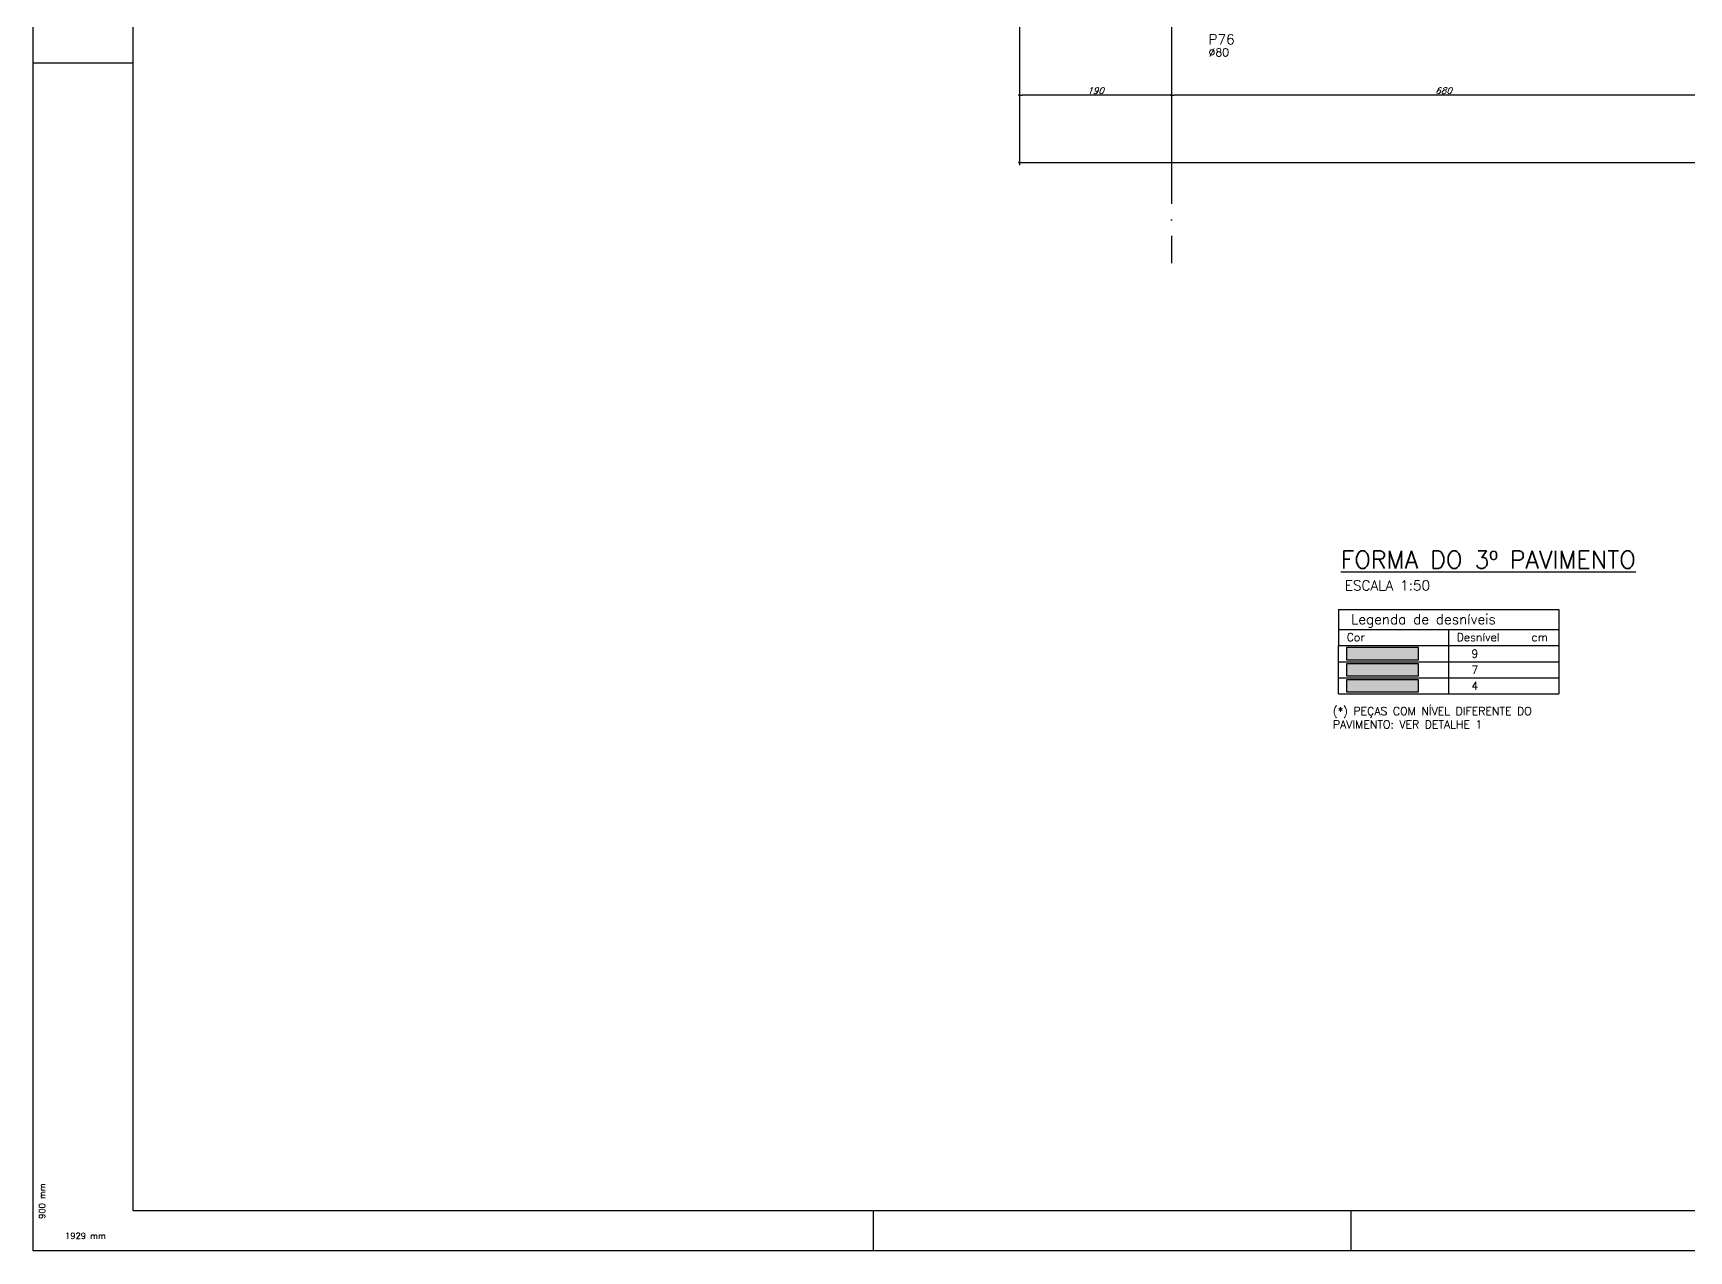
# Model space of a CAD drawing. Extents: x -4723 to 4922, y -2048 to 2452.
# Drawn here: x -4723 to -2653, y -2048 to -526 of the extents above; entities that cross this region are included whole.
import ezdxf
from ezdxf.enums import TextEntityAlignment as Align

# ---------------------------------------------------------------- set-up
doc = ezdxf.new("R2010")
doc.units = 0
doc.header["$LTSCALE"] = 50
doc.header["$MEASUREMENT"] = 0
doc.linetypes.add('EIXO', pattern=[6.8, 6, -0.4, 0, -0.4])
doc.layers.get('0').update_dxf_attribs({"linetype": 'CONTINUOUS'})
doc.layers.get('DEFPOINTS').update_dxf_attribs({"linetype": 'CONTINUOUS'})
for name, color, linetype in [('AR-TEXTO_REGUA 120_1-200', 4, 'CONTINUOUS'), ('F-COTAS', 106, 'CONTINUOUS'), ('F-DESNIVEL-1', 254, 'CONTINUOUS'), ('F-EIXO', 12, 'EIXO'), ('F-MARGEM', 1, 'CONTINUOUS'), ('F-PILARES-DIM', 172, 'CONTINUOUS'), ('F-PILARES-NOME', 170, 'CONTINUOUS'), ('F-TABELA-NÍVEIS', 1, 'CONTINUOUS'), ('F-TEXTO', 6, 'CONTINUOUS')]:
    doc.layers.add(name, color=color, linetype=linetype)
doc.layers.add('F-DESNIVEL-2', color=7, linetype='CONTINUOUS', true_color=0xffd1e8)
doc.layers.add('F-DESNIVEL-3', color=7, linetype='CONTINUOUS', true_color=0xd5c7ff)
doc.styles.add('CP-TEXT-INCL', font='simplex.shx', dxfattribs={"oblique": 20})
doc.styles.add('MCP', font='simplex.shx')
doc.styles.add('REGUA-120-esc1_200', font='simplex.shx', dxfattribs={"height": 0.6})
doc.styles.add('ROMANS', font='simplex.shx')
doc.dimstyles.new('CP-COTAS-50', dxfattribs={"dimscale": 0.64, "dimtxt": 12.5, "dimasz": 5, "dimexe": 5, "dimexo": 5, "dimgap": 2.5, "dimtad": 1, "dimdec": 1, "dimdsep": 46, "dimtxsty": 'CP-TEXT-INCL', "dimblk1": 'DOT', "dimblk2": 'DOT', "dimsah": 1, "dimcen": 9, "dimclrd": 256, "dimclre": 256, "dimclrt": 256, "dimadec": 0, "dimazin": 0, "dimtfac": 1, "dimtdec": 1, "dimtmove": 2, "dimatfit": 3, "dimldrblk": 'DOT', "dimfxl": 0, "dimtolj": 1, "dimarcsym": 0})

# ---------------------------------------------------------------- blocks, each defined once
blk = doc.blocks.new('*U158')
at = {"layer": 'F-EIXO'}
blk.add_line((0, 0), (0, -2755), dxfattribs=at)
at = {"layer": 'F-EIXO', "color": 2, "linetype": 'Continuous'}
blk.add_circle((0, 28.2072), 28.2072, dxfattribs=at)
at = {"layer": 'F-TEXTO', "style": 'ROMANS'}
blk.add_attdef('EIXO', text='', height=17.5, rotation=360, dxfattribs=at).set_placement((0, 28.2072), align=Align.MIDDLE_CENTER)
blk = doc.blocks.new('A0-4L_900')
at = {"layer": 'F-MARGEM', "color": 2}
for p, q in [((0, 29.7), (2.5, 29.7)), ((21, 1), (21, 0)), ((32.95, 0), (32.95, 1))]:
    blk.add_line(p, q, dxfattribs=at)
blk.add_lwpolyline([(0, 0), (0, 90), (192.9, 90), (192.9, 0)], close=True, dxfattribs=at)
at = {"layer": 'F-MARGEM', "color": 7}
blk.add_lwpolyline([(2.5, 89), (191.9, 89), (191.9, 1), (2.5, 1)], close=True, dxfattribs=at)
at = {"layer": 'F-MARGEM', "color": 1, "style": 'ROMANS'}
blk.add_text('900 mm', height=0.1524, rotation=90, dxfattribs=at).set_placement((0.3, 0.8))
blk.add_text('1929 mm', height=0.1524, dxfattribs=at).set_placement((0.8, 0.3))
blk = doc.blocks.new('_DOT')
at = {"color": 0, "linetype": 'ByBlock'}
blk.add_line((-0.5, 0), (-1, 0), dxfattribs=at)
at = {"color": 0, "linetype": 'ByBlock', "const_width": 0.5}
blk.add_lwpolyline([(-0.25, 0, 1), (0.25, 0, 1)], format="xyb", close=True, dxfattribs=at)
blk = doc.blocks.new('*D196')
at = {"layer": 'DEFPOINTS', "color": 0, "linetype": 'Continuous', "transparency": 16777216}
for p in [(-3490, -415.5), (3259.5, -415.5), (3259.5, -687.9)]:
    blk.add_point(p, dxfattribs=at)
at = {"layer": 'F-COTAS', "linetype": 'Continuous', "lineweight": -2, "transparency": 16777216}
for p, q in [((-3490, -418.7), (-3490, -691.1)), ((3259.5, -418.7), (3259.5, -691.1)), ((-3486.8, -687.9), (3256.3, -687.9))]:
    blk.add_line(p, q, dxfattribs=at)
at = {"layer": 'F-COTAS', "linetype": 'Continuous', "lineweight": -2, "transparency": 16777216, "xscale": 3.2, "yscale": 3.2, "zscale": 3.2, "rotation": 180}
blk.add_blockref('_DOT', (-3490, -687.9), dxfattribs=at)
at = {"layer": 'F-COTAS', "linetype": 'Continuous', "lineweight": -2, "transparency": 16777216, "xscale": 3.2, "yscale": 3.2, "zscale": 3.2}
blk.add_blockref('_DOT', (3259.5, -687.9), dxfattribs=at)
at = {"layer": 'F-COTAS', "linetype": 'Continuous', "transparency": 16777216, "insert": (-115.2, -682.3), "char_height": 8, "attachment_point": 5, "style": 'CP-TEXT-INCL'}
blk.add_mtext('\\A1;6749.5', dxfattribs=at)
blk = doc.blocks.new('*D218')
at = {"layer": 'DEFPOINTS', "color": 0, "linetype": 'Continuous', "transparency": 16777216}
for p in [(-3300, -603.5), (-3300, -603.5), (-2620, -603.5)]:
    blk.add_point(p, dxfattribs=at)
at = {"layer": 'F-COTAS', "linetype": 'Continuous', "lineweight": -2, "transparency": 16777216}
blk.add_line((-2623.2, -603.5), (-3296.8, -603.5), dxfattribs=at)
at = {"layer": 'F-COTAS', "linetype": 'Continuous', "lineweight": -2, "transparency": 16777216, "xscale": 3.2, "yscale": 3.2, "zscale": 3.2, "rotation": 180}
blk.add_blockref('_DOT', (-3300, -603.5), dxfattribs=at)
at = {"layer": 'F-COTAS', "linetype": 'Continuous', "lineweight": -2, "transparency": 16777216, "xscale": 3.2, "yscale": 3.2, "zscale": 3.2}
blk.add_blockref('_DOT', (-2620, -603.5), dxfattribs=at)
at = {"layer": 'F-COTAS', "linetype": 'Continuous', "transparency": 16777216, "insert": (-2960, -597.9), "char_height": 8, "attachment_point": 5, "style": 'CP-TEXT-INCL'}
blk.add_mtext('\\A1;680', dxfattribs=at)
blk = doc.blocks.new('*D219')
at = {"layer": 'DEFPOINTS', "color": 0, "linetype": 'Continuous', "transparency": 16777216}
for p in [(-3490, -603.5), (-3490, -603.5), (-3300, -603.5)]:
    blk.add_point(p, dxfattribs=at)
at = {"layer": 'F-COTAS', "linetype": 'Continuous', "lineweight": -2, "transparency": 16777216}
blk.add_line((-3303.2, -603.5), (-3486.8, -603.5), dxfattribs=at)
at = {"layer": 'F-COTAS', "linetype": 'Continuous', "lineweight": -2, "transparency": 16777216, "xscale": 3.2, "yscale": 3.2, "zscale": 3.2, "rotation": 180}
blk.add_blockref('_DOT', (-3490, -603.5), dxfattribs=at)
at = {"layer": 'F-COTAS', "linetype": 'Continuous', "lineweight": -2, "transparency": 16777216, "xscale": 3.2, "yscale": 3.2, "zscale": 3.2}
blk.add_blockref('_DOT', (-3300, -603.5), dxfattribs=at)
at = {"layer": 'F-COTAS', "linetype": 'Continuous', "transparency": 16777216, "insert": (-3395, -597.9), "char_height": 8, "attachment_point": 5, "style": 'CP-TEXT-INCL'}
blk.add_mtext('\\A1;190', dxfattribs=at)

msp = doc.modelspace()

# ---------------------------------------------------------------- linework, layer by layer
at = {"layer": 'F-DESNIVEL-1'}
for points in [[(-3081.052, -1309.194), (-2991.052, -1309.194), (-2991.052, -1294.194)], [(-3081.052, -1309.194), (-2991.052, -1294.194), (-3081.052, -1294.194)], [(-3081.052, -1309.194), (-3081.052, -1294.194), (-3081.052, -1309.194)]]:
    msp.add_solid(points, dxfattribs=at)
at = {"layer": 'F-DESNIVEL-2'}
for points in [[(-3081.052, -1329.194), (-2991.052, -1329.194), (-2991.052, -1314.194)], [(-3081.052, -1329.194), (-2991.052, -1314.194), (-3081.052, -1314.194)], [(-3081.052, -1329.194), (-3081.052, -1314.194), (-3081.052, -1329.194)]]:
    msp.add_solid(points, dxfattribs=at)
at = {"layer": 'F-DESNIVEL-3'}
for points in [[(-3081.052, -1349.194), (-2991.052, -1349.194), (-2991.052, -1334.194)], [(-3081.052, -1349.194), (-2991.052, -1334.194), (-3081.052, -1334.194)], [(-3081.052, -1349.194), (-3081.052, -1334.194), (-3081.052, -1349.194)]]:
    msp.add_solid(points, dxfattribs=at)
at = {"layer": 'F-TABELA-NÍVEIS'}
for p, q in [((-3091.052, -1246.694), (-3091.052, -1291.694)), ((-3091.052, -1246.694), (-2816.052, -1246.694)), ((-2816.052, -1246.694), (-2816.052, -1271.694)), ((-3091.052, -1271.694), (-2816.052, -1271.694)), ((-2953.552, -1271.694), (-2953.552, -1291.694)), ((-2816.052, -1271.694), (-2816.052, -1291.694)), ((-3091.052, -1291.694), (-2816.052, -1291.694)), ((-3091.052, -1311.694), (-3091.052, -1291.694)), ((-2991.052, -1294.194), (-3081.052, -1294.194)), ((-3081.052, -1294.194), (-3081.052, -1309.194)), ((-2991.052, -1309.194), (-2991.052, -1294.194)), ((-2953.552, -1291.694), (-2953.552, -1311.694)), ((-2816.052, -1291.694), (-2816.052, -1311.694)), ((-3091.052, -1311.694), (-2816.052, -1311.694)), ((-3091.052, -1331.694), (-3091.052, -1311.694)), ((-3081.052, -1309.194), (-2991.052, -1309.194)), ((-2991.052, -1314.194), (-3081.052, -1314.194)), ((-3081.052, -1314.194), (-3081.052, -1329.194)), ((-2991.052, -1329.194), (-2991.052, -1314.194)), ((-2953.552, -1311.694), (-2953.552, -1331.694)), ((-2816.052, -1311.694), (-2816.052, -1331.694)), ((-3091.052, -1331.694), (-2816.052, -1331.694)), ((-3091.052, -1351.694), (-3091.052, -1331.694)), ((-3081.052, -1329.194), (-2991.052, -1329.194)), ((-2991.052, -1334.194), (-3081.052, -1334.194)), ((-3081.052, -1334.194), (-3081.052, -1349.194)), ((-2991.052, -1349.194), (-2991.052, -1334.194)), ((-2953.552, -1331.694), (-2953.552, -1351.694)), ((-2816.052, -1331.694), (-2816.052, -1351.694)), ((-3091.052, -1351.694), (-2816.052, -1351.694)), ((-3081.052, -1349.194), (-2991.052, -1349.194))]:
    msp.add_line(p, q, dxfattribs=at)

# ---------------------------------------------------------------- block references
at = {"layer": 'F-EIXO', "linetype": 'Continuous'}
msp.add_blockref('*U158', (-3300, 1941.357), dxfattribs=at).add_auto_attribs({'EIXO': '1'})
at = {"layer": 'F-MARGEM', "linetype": 'Continuous', "xscale": 50, "yscale": 50, "zscale": 50}
msp.add_blockref('A0-4L_900', (-4722.805, -2048.155), dxfattribs=at)

# ---------------------------------------------------------------- texts
at = {"layer": 'AR-TEXTO_REGUA 120_1-200', "color": 2, "style": 'REGUA-120-esc1_200'}
msp.add_text('ESCALA 1:50', height=12.5, dxfattribs=at).set_placement((-3083.39, -1222.66))
at = {"layer": 'F-PILARES-DIM', "linetype": 'Continuous', "style": 'MCP'}
msp.add_text('%%c80', height=10, dxfattribs=at).set_placement((-3253.75, -555.125))
at = {"layer": 'F-PILARES-NOME', "linetype": 'Continuous', "style": 'MCP'}
msp.add_text('P76', height=12.5, dxfattribs=at).set_placement((-3253.75, -540.125))
at = {"layer": 'F-TABELA-NÍVEIS', "color": 3, "style": 'MCP'}
msp.add_text('Legenda de desníveis', height=12.5, dxfattribs=at).set_placement((-3075.577, -1264.897))
at = {"layer": 'F-TABELA-NÍVEIS', "color": 2, "style": 'MCP'}
for s, p in [('Cor', (-3081.052, -1286.069)), ('Desnível', (-2943.552, -1286.069)), ('cm', (-2850.016, -1286.069)), ('9', (-2925.094, -1306.694)), ('7', (-2925.094, -1326.694)), ('4', (-2925.094, -1346.694))]:
    msp.add_text(s, height=10, dxfattribs=at).set_placement(p)
at = {"layer": 'F-TABELA-NÍVEIS', "style": 'MCP'}
msp.add_text('4', height=10, dxfattribs=at).set_placement((-2925.094, -1346.694))
at = {"layer": 'F-TABELA-NÍVEIS', "color": 2, "insert": (-3098.3, -1368.491), "char_height": 10, "width": 276.95934, "attachment_point": 1, "style": 'MCP'}
msp.add_mtext('(*) PEÇAS COM NÍVEL DIFERENTE DO PAVIMENTO: VER DETALHE 1', dxfattribs=at)
at = {"layer": 'F-TEXTO', "style": 'ROMANS'}
msp.add_text('%%UFORMA DO 3º PAVIMENTO', height=21.875, dxfattribs=at).set_placement((-3088.23, -1195.048))

# ---------------------------------------------------------------- dimensions: what is measured, and where the dimension line sits
at = {"layer": 'F-COTAS', "linetype": 'Continuous'}
for base, p1, p2, picture, middle in [((3259.5, -687.899), (-3490, -415.5), (3259.5, -415.5), '*D196', (-115.25, -682.299)), ((-3490, -603.482), (-3300, -603.482), (-3490, -603.482), '*D219', (-3395, -597.882)), ((-3300, -603.482), (-2620, -603.482), (-3300, -603.482), '*D218', (-2960, -597.882))]:
    dim = msp.add_linear_dim(base=base, p1=p1, p2=p2, dimstyle='CP-COTAS-50', dxfattribs=at)
    dim.commit()
    dim.dimension.update_dxf_attribs({"geometry": picture, "text_midpoint": middle})

doc.saveas('drawing.dxf')
